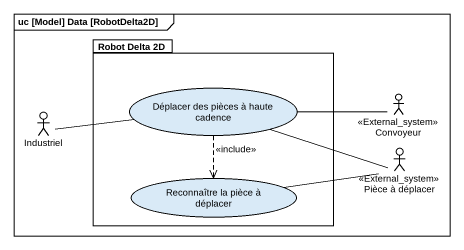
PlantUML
@startuml
mainframe uc [Model] Data [RobotDelta2D]
package "Robot Delta 2D" as Robot_Delta_2D {
  usecase "Déplacer des pièces à haute cadence" as Déplacer_des_pièces_à_haute
  usecase "Reconnaître la pièce à déplacer" as Reconnaître_la_pièce_à
}
actor Convoyeur <<External_system>>
actor Industriel
actor "Pièce à déplacer" as Pièce_à_déplacer <<External_system>>
Déplacer_des_pièces_à_haute -right- Pièce_à_déplacer
Déplacer_des_pièces_à_haute ..> Reconnaître_la_pièce_à : <<include>>
Convoyeur -left- Déplacer_des_pièces_à_haute
Industriel -right- Déplacer_des_pièces_à_haute
Reconnaître_la_pièce_à -right- Pièce_à_déplacer
@enduml
